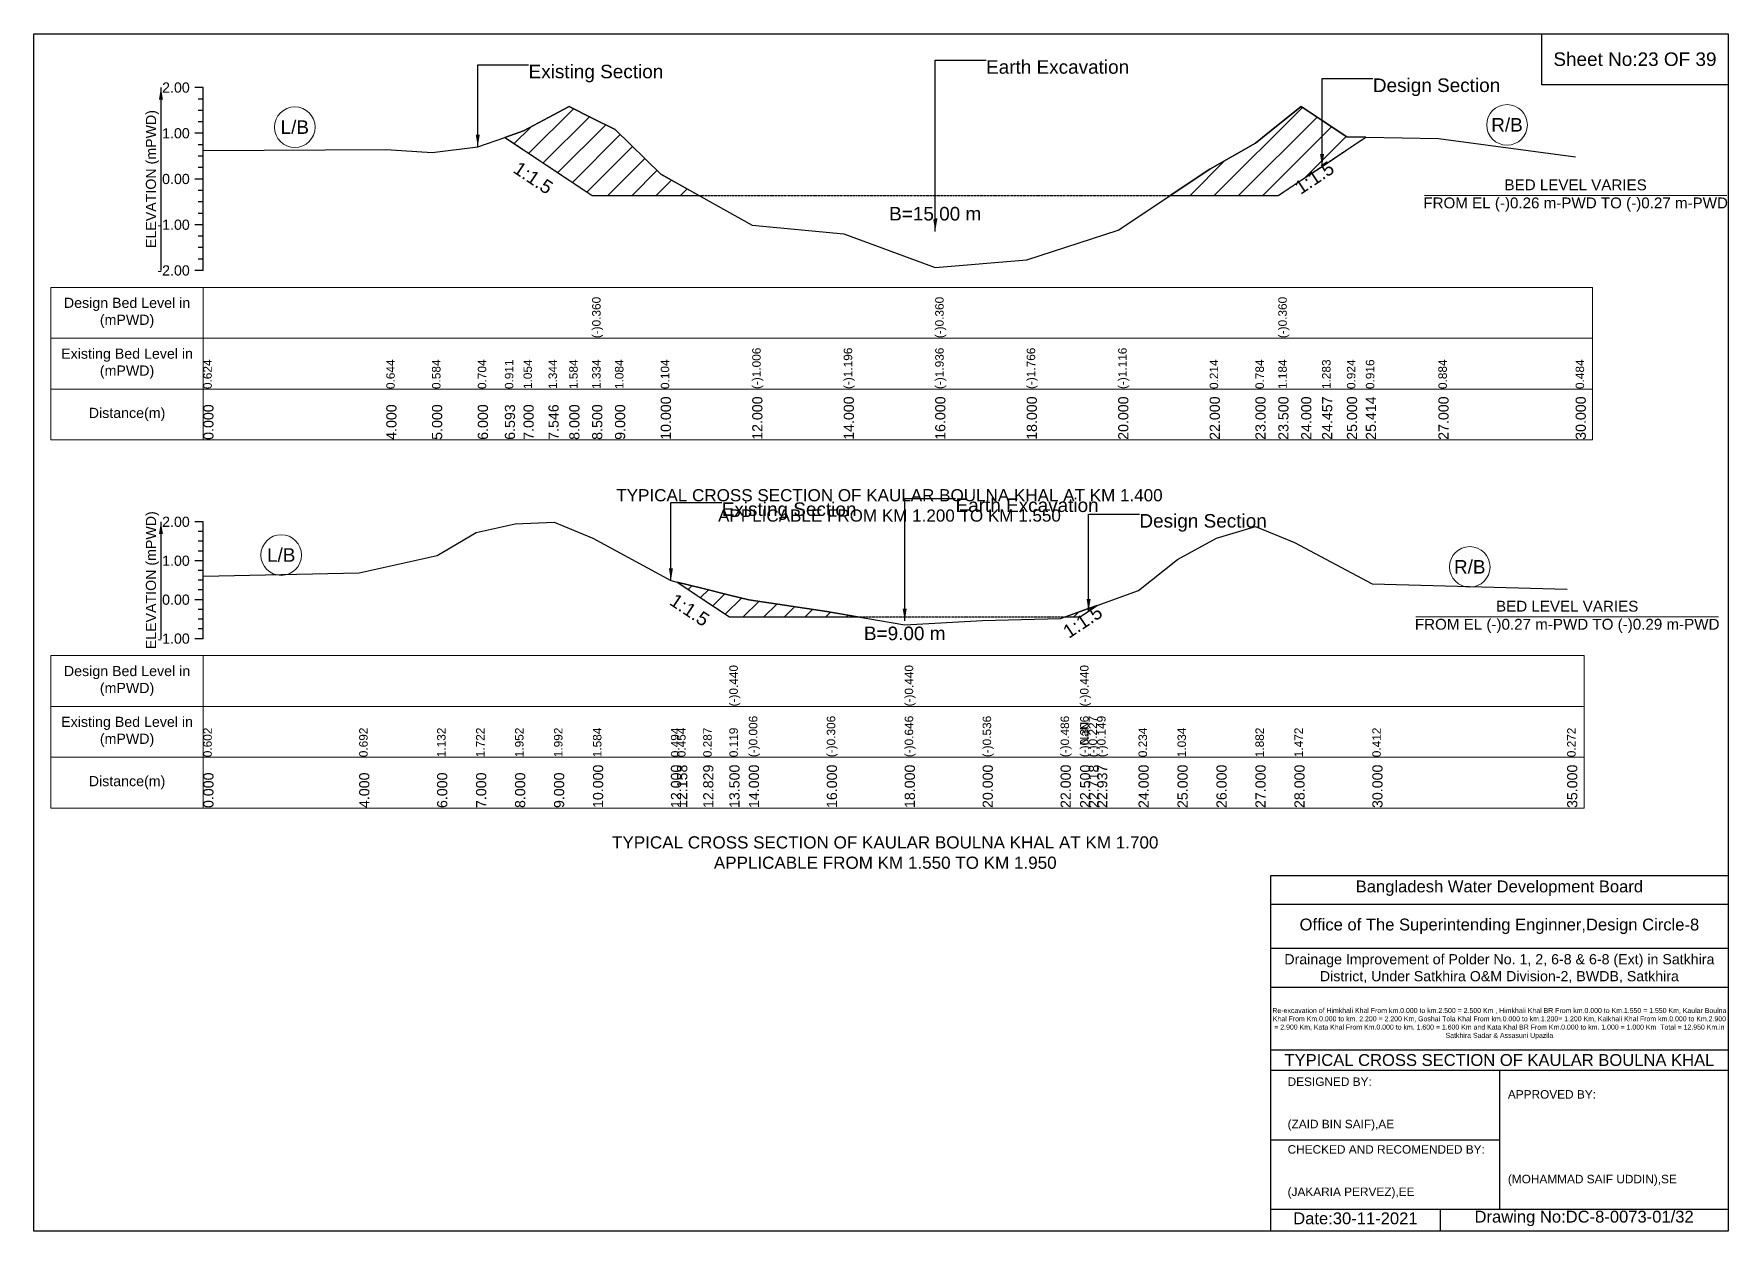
# Model space of a CAD drawing. Header units: inches. Extents: x 93000 to 486000, y -4242 to 0.
# Drawn here: x 320000 to 326000, y -4242 to 0 of the extents above; entities that cross this region are included whole.
import ezdxf

# ---------------------------------------------------------------- set-up
doc = ezdxf.new("R2010")
doc.units = ezdxf.units.IN
doc.header["$LTSCALE"] = 7
doc.header["$MEASUREMENT"] = 0
doc.linetypes.add('DASHED', pattern=[0.75, 0.5, -0.25])
for name, color, linetype, lineweight in [('Cross section Data Border', 7, 'Continuous', 9), ('Cross Section Labels', 7, 'Continuous', 9), ('Design_Bed_Level for Xsection', 7, 'DASHED', 25), ('Existing_Bed_Level for Xsection', 7, 'Continuous', 25), ('Long Section Labels', 7, 'Continuous', 9)]:
    doc.layers.add(name, color=color, linetype=linetype, lineweight=lineweight)
doc.styles.get("Standard").update_dxf_attribs({"font": 'arial.ttf'})
doc.dimstyles.get("Standard").update_dxf_attribs({"dimtxt": 0.18, "dimasz": 0.18, "dimexe": 0.18, "dimexo": 0.0625, "dimgap": 0.09, "dimtad": 0, "dimtih": 1, "dimtoh": 1, "dimdec": 4, "dimzin": 0, "dimdsep": 46, "dimtxsty": 'Standard', "dimcen": 0.09, "dimadec": 0, "dimazin": 0, "dimtfac": 1, "dimtdec": 4, "dimtofl": 0, "dimtmove": 0, "dimatfit": 3, "dimfxl": 1, "dimtolj": 1, "dimtzin": 0, "dimarcsym": 0})

msp = doc.modelspace()

# ---------------------------------------------------------------- hatches: boundary and pattern name
at = {"layer": 'Existing_Bed_Level for Xsection'}
h = msp.add_hatch(dxfattribs=at)
h.set_pattern_fill('ANSI31', color=256, scale=486, style=0)
h.paths.add_polyline_path([(321668, -366.7), (321734, -410.7), (321822.5, -469.7), (321896, -518.7), (321977, -572.7), (322058, -572.7), (322220, -572.7), (322355.4, -572.7), (322220, -497.5), (322058, -338.8), (321977, -298.3), (321896, -257.8), (321822.5, -296.7), (321734, -343.6)])
h = msp.add_hatch(dxfattribs=at)
h.set_pattern_fill('ANSI31', color=256, scale=486, style=0)
h.paths.add_polyline_path([(324024.2, -572.7), (324164, -572.7), (324326, -572.7), (324407, -572.7), (324488, -518.7), (324562, -469.4), (324650, -410.7), (324717, -366), (324650, -364.7), (324562, -306.6), (324488, -257.8), (324407, -322.6), (324326, -387.4), (324164, -479.7)])
h = msp.add_hatch(dxfattribs=at)
h.set_pattern_fill('ANSI31', color=256, scale=414, style=0)
h.paths.add_polyline_path([(322277.9, -1942.1), (322370.4, -2003.9), (322463, -2065.6), (322532, -2065.6), (322808, -2065.6), (322916.8, -2065.6), (322808, -2047.1), (322532, -2005.7), (322463, -1988.4), (322370.4, -1965.3)])
h = msp.add_hatch(dxfattribs=at)
h.set_pattern_fill('ANSI31', color=256, scale=414, style=0)
h.paths.add_polyline_path([(323653.6, -2065.6), (323705, -2065.6), (323735.2, -2045.5), (323765.3, -2025.4), (323735.2, -2036.2), (323705, -2047.1)])

# ---------------------------------------------------------------- linework, layer by layer
for points in [[(320000, 0), (326000, 0), (326000, -4242), (320000, -4242)], [(325340, 0), (326000, 0), (326000, -180), (325340, -180)]]:
    msp.add_lwpolyline(points, close=True)
for points in [[(324380, -4242), (324380, -2982), (326000, -2982)], [(324380, -3084), (326000, -3084)], [(324380, -3240), (326000, -3240)], [(324380, -3378), (326000, -3378)], [(324380, -3600), (326000, -3600)], [(324380, -3672), (326000, -3672)], [(325190, -3672), (325190, -4164)], [(324380, -3918), (325190, -3918)], [(324380, -4164), (326000, -4164)], [(324980, -4164), (324980, -4242)]]:
    msp.add_lwpolyline(points)
at = {"layer": 'Cross section Data Border'}
for points in [[(320060, -898.4), (325520, -898.4), (325520, -1438.4), (320060, -1438.4)], [(320060, -2202.9), (325490, -2202.9), (325490, -2742.9), (320060, -2742.9)]]:
    msp.add_lwpolyline(points, close=True, dxfattribs=at)
for points in [[(320600, -898.4), (320600, -1438.4)], [(320060, -1078.4), (325520, -1078.4)], [(320060, -1258.4), (325520, -1258.4)], [(320600, -2202.9), (320600, -2742.9)], [(320060, -2382.9), (325490, -2382.9)], [(320060, -2562.9), (325490, -2562.9)]]:
    msp.add_lwpolyline(points, dxfattribs=at)
at = {"layer": 'Cross Section Labels'}
for points in [[(324924.2, -572.7), (325995.8, -572.7)], [(324894.2, -2065.6), (325965.8, -2065.6)]]:
    msp.add_lwpolyline(points, dxfattribs=at)
for centre in [(320924, -330.7), (325217, -322.6), (320876, -1846.6), (325085, -1888.7)]:
    msp.add_circle(centre, 72, dxfattribs=at)
at = {"layer": 'Design_Bed_Level for Xsection'}
for points in [[(321668, -366.7), (321822.5, -469.7), (321977, -572.7), (323192, -572.7), (324407, -572.7), (324562, -469.4), (324717, -366)], [(322277.9, -1942.1), (322370.4, -2003.9), (322463, -2065.6), (323084, -2065.6), (323705, -2065.6), (323735.2, -2045.5), (323765.3, -2025.4)]]:
    msp.add_lwpolyline(points, dxfattribs=at)
at = {"layer": 'Existing_Bed_Level for Xsection'}
for points in [[(320600, -190.4), (320570, -190.4)], [(320600, -230.9), (320582, -230.9)], [(320600, -838.4), (320600, -676.4), (320600, -514.4), (320600, -352.4), (320600, -190.4)], [(320600, -271.4), (320582, -271.4)], [(320600, -413.3), (321248, -410), (321410, -419.8), (321572, -400.3), (321668, -366.7), (321734, -343.6), (321822.5, -296.7), (321896, -257.8), (321977, -298.3), (321977, -298.3), (322058, -338.8), (322220, -497.5), (322544, -677.3), (322868, -708.1), (323192, -828), (323192, -828), (323516, -800.5), (323840, -695.2), (324164, -479.7), (324326, -387.4), (324407, -322.6), (324407, -322.6), (324488, -257.8), (324562, -306.6), (324650, -364.7), (324717, -366), (324974, -371.2), (325460, -436)], [(320600, -352.4), (320570, -352.4)], [(320600, -311.9), (320582, -311.9)], [(320600, -392.9), (320582, -392.9)], [(320600, -433.4), (320582, -433.4)], [(320600, -473.9), (320582, -473.9)], [(320600, -514.4), (320570, -514.4)], [(320600, -554.9), (320582, -554.9)], [(320600, -595.4), (320582, -595.4)], [(320600, -635.9), (320582, -635.9)], [(320600, -676.4), (320570, -676.4)], [(320600, -716.9), (320582, -716.9)], [(320600, -757.4), (320582, -757.4)], [(320600, -838.4), (320570, -838.4)], [(320600, -797.9), (320582, -797.9)], [(320600, -1728.9), (320570, -1728.9)], [(320600, -2142.9), (320600, -2004.9), (320600, -1866.9), (320600, -1728.9)], [(320600, -1921.8), (321152, -1909.4), (321428, -1848.6), (321566, -1767.2), (321704, -1735.5), (321842, -1730), (321980, -1786.3), (322256, -1936.7), (322277.9, -1942.1), (322370.4, -1965.3), (322463, -1988.4), (322463, -1988.4), (322532, -2005.7), (322808, -2047.1), (323084, -2094), (323084, -2094), (323360, -2078.8), (323636, -2071.9), (323705, -2047.1), (323705, -2047.1), (323735.2, -2036.2), (323765.3, -2025.4), (323912, -1972.6), (324050, -1862.2), (324188, -1786.3), (324326, -1745.1), (324464, -1801.7), (324740, -1948), (325430, -1967.3)], [(320600, -1763.4), (320582, -1763.4)], [(320600, -1797.9), (320582, -1797.9)], [(320600, -1832.4), (320582, -1832.4)], [(320600, -1866.9), (320570, -1866.9)], [(320600, -1901.4), (320582, -1901.4)], [(320600, -1935.9), (320582, -1935.9)], [(320600, -1970.4), (320582, -1970.4)], [(320600, -2004.9), (320570, -2004.9)], [(320600, -2039.4), (320582, -2039.4)], [(320600, -2073.9), (320582, -2073.9)], [(320600, -2142.9), (320570, -2142.9)], [(320600, -2108.4), (320582, -2108.4)]]:
    msp.add_lwpolyline(points, dxfattribs=at)
for points in [[(321668, -366.7), (321668, -366.7), (321734, -410.7), (321822.5, -469.7), (321896, -518.7), (321977, -572.7), (321977, -572.7), (322058, -572.7), (322220, -572.7), (322355.4, -572.7), (322220, -497.5), (322058, -338.8), (321977, -298.3), (321977, -298.3), (321896, -257.8), (321822.5, -296.7), (321734, -343.6), (321668, -366.7)], [(324024.2, -572.7), (324164, -572.7), (324326, -572.7), (324407, -572.7), (324407, -572.7), (324488, -518.7), (324562, -469.4), (324650, -410.7), (324717, -366), (324717, -366), (324717, -366), (324650, -364.7), (324562, -306.6), (324488, -257.8), (324407, -322.6), (324407, -322.6), (324326, -387.4), (324164, -479.7)], [(322277.9, -1942.1), (322370.4, -2003.9), (322463, -2065.6), (322463, -2065.6), (322532, -2065.6), (322808, -2065.6), (322916.8, -2065.6), (322808, -2047.1), (322532, -2005.7), (322463, -1988.4), (322463, -1988.4), (322370.4, -1965.3)], [(323653.6, -2065.6), (323705, -2065.6), (323705, -2065.6), (323735.2, -2045.5), (323765.3, -2025.4), (323765.3, -2025.4), (323765.3, -2025.4), (323735.2, -2036.2), (323705, -2047.1), (323705, -2047.1)]]:
    msp.add_lwpolyline(points, close=True, dxfattribs=at)

# ---------------------------------------------------------------- texts
at = {"attachment_point": 5}
for s, insert, char_height in [('Sheet No:23 OF 39', (325670, -90), 48), ('Bangladesh Water Development Board', (325190, -3027), 42), ('Office of The Superintending Enginner,Design Circle-8', (325190, -3162), 42)]:
    msp.add_mtext(s, dxfattribs=dict(at, insert=insert, char_height=char_height))
for s, insert, char_height, width, attachment_point in [('Drainage Improvement of Polder No. 1, 2, 6-8 & 6-8 (Ext) in Satkhira District, Under Satkhira O&M Division-2, BWDB, Satkhira', (325190, -3312), 36, 1680, 5), ('Re-excavation of Himkhali Khal From km.0.000 to km.2.500 = 2.500 Km , Himkhali Khal BR From km.0.000 to Km.1.550 = 1.550 Km, Kaular Boulna Khal From Km.0.000 to km. 2.200 = 2.200 Km, Goshai Tola Khal From km.0.000 to km.1.200= 1.200 Km, Kaikhali Khal From km.0.000 to Km.2.900 = 2.900 Km, Kata Khal From Km.0.000 to km. 1.600 = 1.600 Km and Kata Khal BR From Km.0.000 to km. 1.000 = 1.000 Km  Total = 12.950 Km.in Satkhira Sadar & Assasuni Upazila', (325190, -3507), 17.611, 1620, 5), ('TYPICAL CROSS SECTION OF KAULAR BOULNA KHAL', (325190, -3636), 42, 1680, 5), ('DESIGNED BY:^J^J^J(ZAID BIN SAIF),AE', (324440, -3792), 30, 840, 4), ('APPROVED BY:^J^J^J^J^J^J(MOHAMMAD SAIF UDDIN),SE', (325220, -3912), 30, 840, 4), ('CHECKED AND RECOMENDED BY:^J^J^J(JAKARIA PERVEZ),EE', (324440, -4032), 30, 840, 4), ('Date:30-11-2021', (324680, -4197), 42, 840, 5), ('Drawing No:DC-8-0073-01/32', (325490, -4197), 42, 1320, 5)]:
    msp.add_mtext(s, dxfattribs=dict(insert=insert, char_height=char_height, width=width, attachment_point=attachment_point))
at = {"layer": 'Cross section Data Border', "char_height": 36, "width": 480, "attachment_point": 5}
for s, insert in [('Design Bed Level in (mPWD)', (320330, -988.4)), ('Existing Bed Level in (mPWD)', (320330, -1168.4)), ('Distance(m)', (320330, -1348.4)), ('Design Bed Level in (mPWD)', (320330, -2292.9)), ('Existing Bed Level in (mPWD)', (320330, -2472.9)), ('Distance(m)', (320330, -2652.9))]:
    msp.add_mtext(s, dxfattribs=dict(at, insert=insert))
at = {"layer": 'Cross Section Labels'}
for s, insert, char_height, attachment_point in [('Existing Section', (321752, -109.4), 48, 1), ('Earth Excavation', (323372, -93.2), 48, 1), ('Design Section', (324742, -158), 48, 1), ('R/B', (325217, -322.6), 48, 5), ('L/B', (320924, -330.7), 48, 5), ('BED LEVEL VARIES ^JFROM EL (-)0.26 m-PWD TO (-)0.27 m-PWD', (325460, -572.7), 38.4, 5), ('B=15.00 m', (323192, -613.2), 48, 2), ('TYPICAL CROSS SECTION OF KAULAR BOULNA KHAL AT KM 1.400^JAPPLICABLE FROM KM 1.200 TO KM 1.550', (323030, -1671), 43.2, 5), ('Existing Section', (322436, -1659.9), 48, 1), ('Earth Excavation', (323264, -1646.1), 48, 1), ('Design Section', (323915.2, -1701.3), 48, 1), ('L/B', (320876, -1846.6), 48, 5), ('R/B', (325085, -1888.7), 48, 5), ('BED LEVEL VARIES ^JFROM EL (-)0.27 m-PWD TO (-)0.29 m-PWD', (325430, -2065.6), 38.4, 5), ('B=9.00 m', (323084, -2100.1), 48, 2), ('TYPICAL CROSS SECTION OF KAULAR BOULNA KHAL AT KM 1.700^JAPPLICABLE FROM KM 1.550 TO KM 1.950', (323015, -2901), 43.2, 5)]:
    msp.add_mtext(s, dxfattribs=dict(at, insert=insert, char_height=char_height, attachment_point=attachment_point))
at = {"layer": 'Cross Section Labels', "char_height": 48, "attachment_point": 2}
for insert, rotation in [((321782, -489.9), 326.30993), ((324521.5, -489.6), 33.69007), ((322335.9, -2021.1), 326.30993), ((323700.7, -2062.7), 33.69007)]:
    msp.add_mtext('1:1.5', dxfattribs=dict(at, insert=insert, rotation=rotation))
at = {"layer": 'Existing_Bed_Level for Xsection', "char_height": 36, "attachment_point": 6}
for s, insert in [('2.00', (320552, -190.4)), ('1.00', (320552, -352.4)), ('0.00', (320552, -514.4)), ('-1.00', (320552, -676.4)), ('-2.00', (320552, -838.4)), ('2.00', (320552, -1728.9)), ('1.00', (320552, -1866.9)), ('0.00', (320552, -2004.9)), ('-1.00', (320552, -2142.9))]:
    msp.add_mtext(s, dxfattribs=dict(at, insert=insert))
at = {"layer": 'Existing_Bed_Level for Xsection', "char_height": 36, "attachment_point": 5, "rotation": 90}
for insert in [(320420, -514.4), (320420, -1935.9)]:
    msp.add_mtext('ELEVATION (mPWD)', dxfattribs=dict(at, insert=insert))
at = {"layer": 'Long Section Labels', "attachment_point": 1, "rotation": 90}
for s, insert, char_height in [('(-)0.360', (321977, -1078.4), 30), ('(-)0.360', (323192, -1078.4), 30), ('(-)0.360', (324407, -1078.4), 30), ('(-)1.006', (322544, -1258.4), 30), ('(-)1.196', (322868, -1258.4), 30), ('(-)1.936', (323192, -1258.4), 30), ('(-)1.936', (323192, -1258.4), 30), ('(-)1.936', (323192, -1258.4), 30), ('(-)1.766', (323516, -1258.4), 30), ('(-)1.116', (323840, -1258.4), 30), ('0.624', (320600, -1258.4), 30), ('0.644', (321248, -1258.4), 30), ('0.584', (321410, -1258.4), 30), ('0.704', (321572, -1258.4), 30), ('0.911', (321668, -1258.4), 30), ('1.054', (321734, -1258.4), 30), ('1.344', (321822.5, -1258.4), 30), ('1.584', (321896, -1258.4), 30), ('1.584', (321896, -1258.4), 30), ('1.334', (321977, -1258.4), 30), ('1.334', (321977, -1258.4), 30), ('1.334', (321977, -1258.4), 30), ('1.084', (322058, -1258.4), 30), ('0.104', (322220, -1258.4), 30), ('0.214', (324164, -1258.4), 30), ('0.784', (324326, -1258.4), 30), ('1.184', (324407, -1258.4), 30), ('1.184', (324407, -1258.4), 30), ('1.184', (324407, -1258.4), 30), ('1.283', (324562, -1258.4), 30), ('0.924', (324650, -1258.4), 30), ('0.916', (324717, -1258.4), 30), ('0.884', (324974, -1258.4), 30), ('0.484', (325460, -1258.4), 30), ('0.000', (320600, -1438.4), 36), ('4.000', (321248, -1438.4), 36), ('5.000', (321410, -1438.4), 36), ('6.000', (321572, -1438.4), 36), ('6.593', (321668, -1438.4), 36), ('7.000', (321734, -1438.4), 36), ('7.546', (321822.5, -1438.4), 36), ('8.000', (321896, -1438.4), 36), ('8.500', (321977, -1438.4), 36), ('8.500', (321977, -1438.4), 36), ('8.500', (321977, -1438.4), 36), ('9.000', (322058, -1438.4), 36), ('10.000', (322220, -1438.4), 36), ('12.000', (322544, -1438.4), 36), ('14.000', (322868, -1438.4), 36), ('16.000', (323192, -1438.4), 36), ('16.000', (323192, -1438.4), 36), ('16.000', (323192, -1438.4), 36), ('18.000', (323516, -1438.4), 36), ('20.000', (323840, -1438.4), 36), ('22.000', (324164, -1438.4), 36), ('23.000', (324326, -1438.4), 36), ('23.500', (324407, -1438.4), 36), ('23.500', (324407, -1438.4), 36), ('23.500', (324407, -1438.4), 36), ('24.000', (324488, -1438.4), 36), ('24.457', (324562, -1438.4), 36), ('25.000', (324650, -1438.4), 36), ('25.414', (324717, -1438.4), 36), ('27.000', (324974, -1438.4), 36), ('30.000', (325460, -1438.4), 36), ('(-)0.440', (322463, -2382.9), 30), ('(-)0.440', (323084, -2382.9), 30), ('(-)0.440', (323705, -2382.9), 30), ('1.584', (321980, -2562.9), 30), ('1.584', (321980, -2562.9), 30), ('0.494', (322256, -2562.9), 30), ('0.454', (322277.9, -2562.9), 30), ('0.119', (322463, -2562.9), 30), ('0.119', (322463, -2562.9), 30), ('0.119', (322463, -2562.9), 30), ('(-)0.006', (322532, -2562.9), 30), ('(-)0.306', (322808, -2562.9), 30), ('(-)0.646', (323084, -2562.9), 30), ('(-)0.646', (323084, -2562.9), 30), ('(-)0.646', (323084, -2562.9), 30), ('(-)0.536', (323360, -2562.9), 30), ('(-)0.486', (323636, -2562.9), 30), ('(-)0.306', (323705, -2562.9), 30), ('(-)0.306', (323705, -2562.9), 30), ('(-)NaN', (323705, -2562.9), 30), ('(-)0.227', (323735.2, -2562.9), 30), ('(-)0.149', (323765.3, -2562.9), 30), ('0.234', (323912, -2562.9), 30), ('1.034', (324050, -2562.9), 30), ('0.602', (320600, -2562.9), 30), ('0.692', (321152, -2562.9), 30), ('1.132', (321428, -2562.9), 30), ('1.722', (321566, -2562.9), 30), ('1.952', (321704, -2562.9), 30), ('1.992', (321842, -2562.9), 30), ('0.287', (322370.4, -2562.9), 30), ('1.882', (324326, -2562.9), 30), ('1.472', (324464, -2562.9), 30), ('0.412', (324740, -2562.9), 30), ('0.272', (325430, -2562.9), 30), ('0.000', (320600, -2742.9), 36), ('4.000', (321152, -2742.9), 36), ('6.000', (321428, -2742.9), 36), ('7.000', (321566, -2742.9), 36), ('8.000', (321704, -2742.9), 36), ('9.000', (321842, -2742.9), 36), ('10.000', (321980, -2742.9), 36), ('12.000', (322256, -2742.9), 36), ('12.158', (322277.9, -2742.9), 36), ('12.829', (322370.4, -2742.9), 36), ('13.500', (322463, -2742.9), 36), ('13.500', (322463, -2742.9), 36), ('13.500', (322463, -2742.9), 36), ('14.000', (322532, -2742.9), 36), ('16.000', (322808, -2742.9), 36), ('18.000', (323084, -2742.9), 36), ('18.000', (323084, -2742.9), 36), ('18.000', (323084, -2742.9), 36), ('20.000', (323360, -2742.9), 36), ('22.000', (323636, -2742.9), 36), ('22.500', (323705, -2742.9), 36), ('22.500', (323705, -2742.9), 36), ('22.500', (323705, -2742.9), 36), ('22.718', (323735.2, -2742.9), 36), ('22.937', (323765.3, -2742.9), 36), ('24.000', (323912, -2742.9), 36), ('25.000', (324050, -2742.9), 36), ('26.000', (324188, -2742.9), 36), ('27.000', (324326, -2742.9), 36), ('28.000', (324464, -2742.9), 36), ('30.000', (324740, -2742.9), 36), ('35.000', (325430, -2742.9), 36)]:
    msp.add_mtext(s, dxfattribs=dict(at, insert=insert, char_height=char_height))

# ---------------------------------------------------------------- leaders
at = {"layer": 'Cross Section Labels', "annotation_type": 0, "has_hookline": 1, "hookline_direction": 0}
for points, text_width in [([(321572, -400.3), (321572, -109.4), (321751.9, -109.4)], 467.2), ([(323192, -700.3), (323192, -93.2), (323371.9, -93.2)], 497), ([(324562, -469.4), (324562, -158), (324741.9, -158)], 441.2), ([(322256, -1936.7), (322256, -1659.9), (322435.9, -1659.9)], 467.2), ([(323084, -2079.8), (323084, -1646.1), (323263.9, -1646.1)], 497), ([(323735.2, -2045.5), (323735.2, -1701.3), (323915.1, -1701.3)], 441.2)]:
    msp.add_leader(points, dimstyle='Standard', override={"dimasz": 43.2}, dxfattribs=dict(at, text_width=text_width))
at = {"layer": 'Existing_Bed_Level for Xsection'}
for points in [[(320450, -190.4), (320450, -838.4)], [(320450, -1728.9), (320450, -2142.9)]]:
    msp.add_leader(points, dimstyle='Standard', override={"dimasz": 43.2}, dxfattribs=at)

doc.saveas('drawing.dxf')
